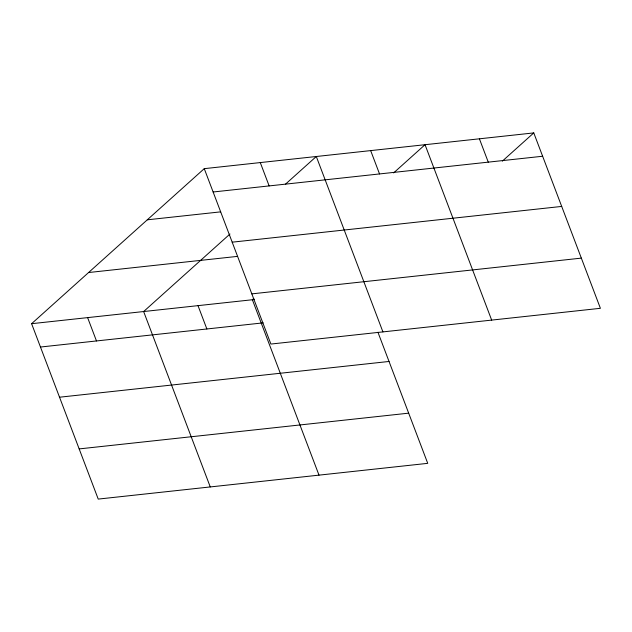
<?xml version="1.0" encoding="UTF-8"?>
<svg xmlns="http://www.w3.org/2000/svg" width="632" height="632" viewBox="0 0 632 632"><rect width="100%" height="100%" fill="white"/><g stroke="black" fill="none" stroke-linecap="round" stroke-linejoin="round"><path stroke-width="0.95" d="M377.944 332.266L427.738 463.343L98.229 499.09L31.6 323.695L204.262 168.657L533.771 132.91L600.4 308.305L270.891 344.053L204.262 168.657M229.969 234.022L143.638 311.544L210.258 486.932M285.617 184.054L316.3 156.507L382.921 331.895M253.835 298.43L252.373 299.742L319.002 475.138M393.625 172.915L425.036 144.704L491.664 320.1M502.361 161.113L533.771 132.91M213.126 191.994L542.635 156.246M147.288 219.818L220.687 211.854M232.189 242.175L561.698 206.427M88.583 272.534L237.506 256.379M251.828 293.872L581.337 258.125M31.6 323.695L254.317 299.536M40.464 347.031L263.181 322.865M59.526 397.212L389.036 361.465M79.166 448.91L408.675 413.162M479.404 138.811L488.267 162.148M370.668 150.606L379.532 173.942M260.281 162.582L269.145 185.919M198.006 305.643L206.869 328.98M87.619 317.62L96.483 340.956"/></g></svg>
